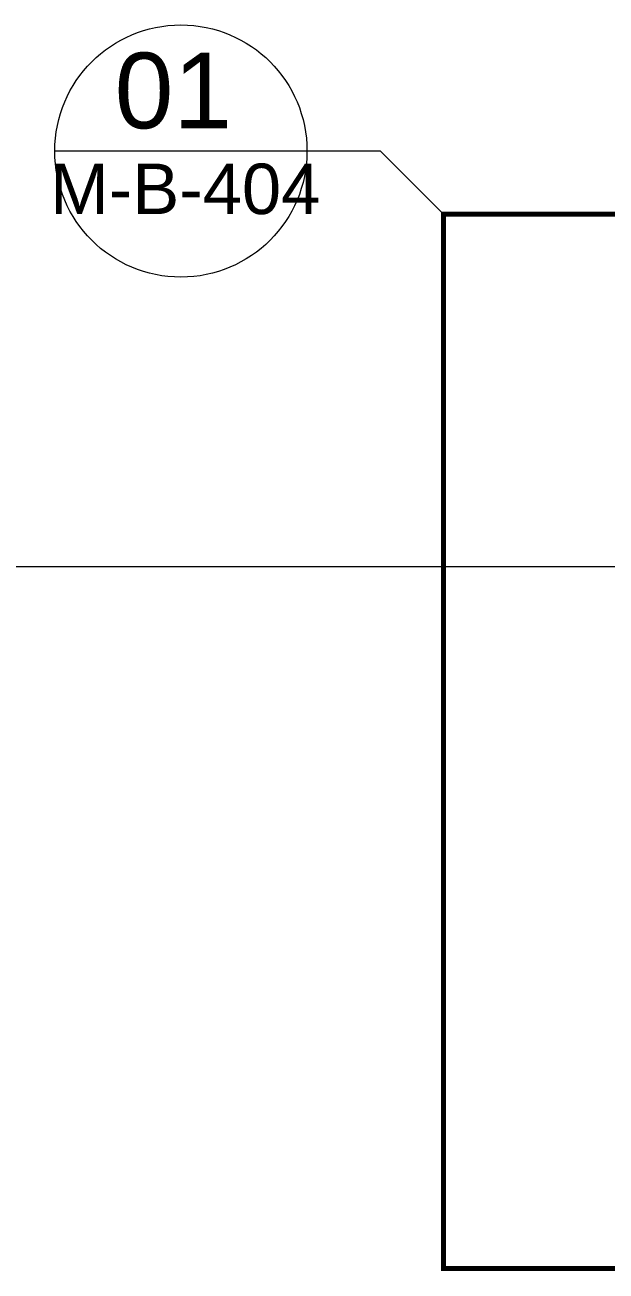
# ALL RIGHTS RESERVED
# Model space of a CAD drawing. Extents: x -1286 to 34975, y -230 to 6637.
# Drawn here: x 265.4 to 380.6, y 212.9 to 459.9 of the extents above; entities that cross this region are included whole.
import ezdxf
from ezdxf.enums import TextEntityAlignment as Align

# ---------------------------------------------------------------- set-up
doc = ezdxf.new("R2010")
doc.units = 0
doc.header["$LTSCALE"] = 20
doc.linetypes.add('HIDDEN2', pattern=[4.7625, 3.175, -1.5875])
doc.layers.get('0').update_dxf_attribs({"color": 9, "lineweight": 9})
doc.layers.add('21', color=9, linetype='Continuous', lineweight=9)
doc.layers.add('24', color=9, linetype='Continuous', lineweight=9)
doc.styles.add('Arial', font='arial.ttf', dxfattribs={"height": 2.5})

# ---------------------------------------------------------------- blocks, each defined once
blk = doc.blocks.new('p-aks_vw')
at = {"layer": '24', "ltscale": 2}
blk.add_lwpolyline([(-255, 40), (0, 40)], dxfattribs=at)
blk = doc.blocks.new('0_detailbox1')
blk.add_lwpolyline([(10.411, -2.5), (7.911, 0), (-5, 0)])
blk.add_circle((0, 0), 5)
at = {"style": 'Arial'}
blk.add_attdef('DETAYADI', text='', height=3, dxfattribs=at).set_placement((0, 0), align=Align.BOTTOM_CENTER)
blk.add_attdef('PAFTAADI', text='', height=2, dxfattribs=at).set_placement((0, -0.5), align=Align.TOP_CENTER)

msp = doc.modelspace()

# ---------------------------------------------------------------- linework, layer by layer
at = {"layer": '21', "linetype": 'HIDDEN2', "ltscale": 0.1, "const_width": 1}
msp.add_lwpolyline([(348.34, 213.36), (1083.89, 213.36), (1083.89, 422.38), (348.34, 422.38)], close=True, dxfattribs=at)

# ---------------------------------------------------------------- block references
at = {"layer": '21'}
ref = msp.add_blockref('0_detailbox1', (296.28, 434.88), dxfattribs=dict(at, xscale=5, yscale=5, zscale=5))
ref.add_attrib('DETAYADI', '01', dxfattribs={"layer": '0', "height": 15, "style": 'Arial'}).set_placement((294.8, 434.88), align=Align.BOTTOM_CENTER)
ref.add_attrib('PAFTAADI', 'M-B-404', dxfattribs={"layer": '0', "height": 10, "style": 'Arial'}).set_placement((297.14, 432.38), align=Align.TOP_CENTER)
at = {"layer": '24'}
msp.add_blockref('p-aks_vw', (400.84, 312.5), dxfattribs=at)

doc.saveas('drawing.dxf')
